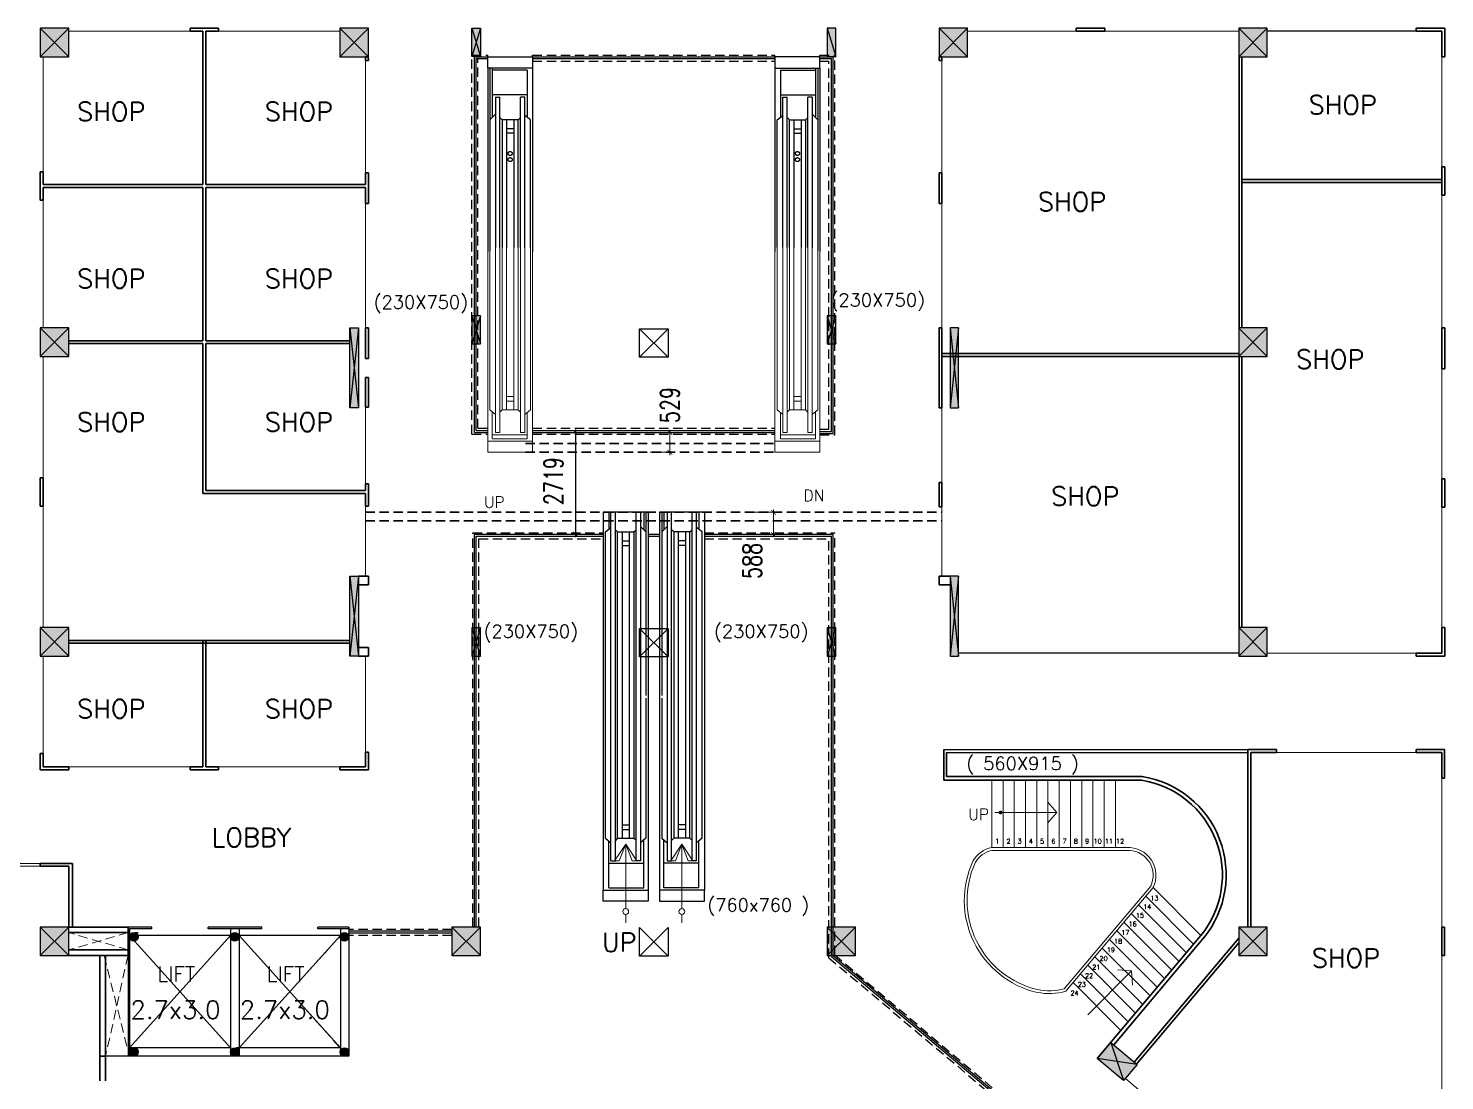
# Model space of a CAD drawing. Extents: x -14054 to 906348, y -36965 to 188562.
# Drawn here: x 192694 to 230513, y 89291 to 117389 of the extents above; entities that cross this region are included whole.
import ezdxf

# ---------------------------------------------------------------- set-up
doc = ezdxf.new("R2010")
doc.units = 0
doc.header["$LTSCALE"] = 1000
doc.header["$MEASUREMENT"] = 0
doc.header["$PDMODE"] = 34
doc.header["$PDSIZE"] = -5
doc.linetypes.add('HIDDEN', pattern=[0.375, 0.25, -0.125])
doc.layers.get('0').update_dxf_attribs({"linetype": 'CONTINUOUS'})
doc.layers.get('DEFPOINTS').update_dxf_attribs({"linetype": 'CONTINUOUS'})
for name, color, linetype in [('BOR', 5, 'CONTINUOUS'), ('COL', 5, 'CONTINUOUS'), ('COL-FIN', 3, 'CONTINUOUS'), ('CROSS', 3, 'CONTINUOUS'), ('DIM', 5, 'CONTINUOUS'), ('DIM1', 4, 'CONTINUOUS'), ('DOOR', 6, 'CONTINUOUS'), ('GLASS', 9, 'CONTINUOUS'), ('railing', 1, 'CONTINUOUS'), ('RETWALL', 7, 'CONTINUOUS'), ('SOLID', 252, 'CONTINUOUS')]:
    doc.layers.add(name, color=color, linetype=linetype)
for name, color, linetype, lineweight in [('HIDDEN', 7, 'HIDDEN', 15), ('STAIR', 4, 'CONTINUOUS', 15), ('TEXT', 3, 'CONTINUOUS', 15), ('WALL', 2, 'CONTINUOUS', 30), ('WIN', 6, 'CONTINUOUS', 9)]:
    doc.layers.add(name, color=color, linetype=linetype, lineweight=lineweight)
doc.styles.add('DIM', font='romans.shx', dxfattribs={"width": 0.75, "height": 500})
doc.styles.add('ROMAN', font='ROMANS')
doc.styles.add('ROMANS', font='ROMANS.shx', dxfattribs={"height": 350})
doc.dimstyles.new('DIM2', dxfattribs={"dimtxt": 300, "dimasz": 300, "dimexe": 75, "dimexo": 0, "dimgap": 100, "dimtad": 1, "dimdec": 0, "dimzin": 1, "dimdsep": 46, "dimtxsty": 'DIM', "dimblk1": 'ARCHTICK', "dimblk2": 'ARCHTICK', "dimsah": 1, "dimcen": 0, "dimdle": 75, "dimclrd": 9, "dimclre": 9, "dimclrt": 3, "dimadec": 0, "dimazin": 0, "dimtfac": 1, "dimtdec": 0, "dimtmove": 2, "dimatfit": 3, "dimldrblk": 'ARCHTICK', "dimfxl": 1, "dimtolj": 1, "dimtzin": 12, "dimarcsym": 0})

# ---------------------------------------------------------------- blocks, each defined once
blk = doc.blocks.new('_ARCHTICK')
at = {"color": 0, "linetype": 'ByBlock', "const_width": 0.15}
blk.add_lwpolyline([(-0.5, -0.5), (0.5, 0.5)], dxfattribs=at)
blk = doc.blocks.new('*D48')
at = {"layer": 'DEFPOINTS', "color": 0, "transparency": 16777216}
for p in [(209298, 106598), (209823, 106598), (209298, 106069)]:
    blk.add_point(p, dxfattribs=at)
at = {"layer": 'DIM', "color": 9, "lineweight": -2, "transparency": 16777216}
for p, q in [((209823, 105994), (209823, 106673)), ((209298, 106598), (209898, 106598)), ((209298, 106069), (209898, 106069))]:
    blk.add_line(p, q, dxfattribs=at)
at = {"layer": 'DIM', "color": 9, "lineweight": -2, "transparency": 16777216, "xscale": 125, "yscale": 125, "zscale": 125}
for p, rotation in [((209823, 106598), 90), ((209823, 106069), 270)]:
    blk.add_blockref('_ARCHTICK', p, dxfattribs=dict(at, rotation=rotation))
at = {"layer": 'DIM', "color": 3, "transparency": 16777216, "insert": (209823, 107331), "char_height": 500, "attachment_point": 5, "rotation": 90, "style": 'DIM'}
blk.add_mtext('\\A1;529', dxfattribs=at)
blk = doc.blocks.new('*D49')
at = {"layer": 'DEFPOINTS', "color": 0, "transparency": 16777216}
for p in [(212065, 104467), (212589, 104467), (212065, 103879)]:
    blk.add_point(p, dxfattribs=at)
at = {"layer": 'DIM', "color": 9, "lineweight": -2, "transparency": 16777216}
for p, q in [((212065, 104467), (212664, 104467)), ((212589, 103804), (212589, 104542)), ((212065, 103879), (212664, 103879))]:
    blk.add_line(p, q, dxfattribs=at)
at = {"layer": 'DIM', "color": 9, "lineweight": -2, "transparency": 16777216, "xscale": 125, "yscale": 125, "zscale": 125}
for p, rotation in [((212589, 104467), 90), ((212589, 103879), 270)]:
    blk.add_blockref('_ARCHTICK', p, dxfattribs=dict(at, rotation=rotation))
at = {"layer": 'DIM', "color": 3, "transparency": 16777216, "insert": (212022, 103168), "char_height": 500, "attachment_point": 5, "rotation": 90, "style": 'DIM'}
blk.add_mtext('\\A1;588', dxfattribs=at)
blk = doc.blocks.new('P')
at = {"layer": 'STAIR', "color": 3}
for p, q in [((-900, 1500), (-900, 65)), ((-900, -65), (-900, -251))]:
    blk.add_line(p, q, dxfattribs=at)
for points in [[(-900, 1500), (-1147, 1131), (-1043, 1131), (-900, 1500)], [(-900, 1500), (-653, 1131), (-757, 1131), (-900, 1500)]]:
    blk.add_lwpolyline(points, dxfattribs=at)
blk.add_circle((-900, 0), 65.1, dxfattribs=at)
blk = doc.blocks.new('*U46')
at = {"layer": 'SOLID'}
for points in [[(193012.76, 116629.38), (193772.76, 116629.38), (193772.76, 117389.38), (193012.76, 117389.38)], [(201012.76, 116629.38), (201772.76, 116629.38), (201772.76, 117389.38), (201012.76, 117389.38)], [(204765.76, 116639.38), (204535.76, 116639.38), (204535.76, 117389.38), (204765.76, 117389.38)], [(214024.76, 116639.38), (214254.76, 116639.38), (214254.76, 117389.38), (214024.76, 117389.38)], [(217012.76, 116629.38), (217772.76, 116629.38), (217772.76, 117389.38), (217012.76, 117389.38)], [(225012.76, 116629.38), (225772.76, 116629.38), (225772.76, 117389.38), (225012.76, 117389.38)], [(204535.76, 108964.79), (204765.76, 108964.79), (204765.76, 109714.79), (204535.76, 109714.79)], [(214024.76, 108964.79), (214254.76, 108964.79), (214254.76, 109714.79), (214024.76, 109714.79)], [(193012.76, 108629.38), (193772.76, 108629.38), (193772.76, 109389.38), (193012.76, 109389.38)], [(201507.77, 107254.79), (201277.77, 107254.79), (201277.77, 109389.79), (201507.77, 109389.79)], [(217304.76, 107254.88), (217534.76, 107254.88), (217534.76, 109389.88), (217304.76, 109389.88)], [(225012.76, 108629.38), (225772.76, 108629.38), (225772.76, 109389.38), (225012.76, 109389.38)], [(201507.77, 100629.38), (201277.77, 100629.38), (201277.77, 102764.38), (201507.77, 102764.38)], [(217304.76, 100629.38), (217534.76, 100629.38), (217534.76, 102764.38), (217304.76, 102764.38)], [(193012.76, 100629.38), (193772.76, 100629.38), (193772.76, 101389.38), (193012.76, 101389.38)], [(204535.76, 100629.38), (204765.76, 100629.38), (204765.76, 101379.38), (204535.76, 101379.38)], [(204535.76, 100629.38), (204765.76, 100629.38), (204765.76, 101379.38), (204535.76, 101379.38)], [(214024.76, 100629.38), (214254.76, 100629.38), (214254.76, 101379.38), (214024.76, 101379.38)], [(214024.76, 100629.38), (214254.76, 100629.38), (214254.76, 101379.38), (214024.76, 101379.38)], [(225012.76, 100629.38), (225772.76, 100629.38), (225772.76, 101389.38), (225012.76, 101389.38)], [(193012.76, 92633.38), (193772.76, 92633.38), (193772.76, 93393.38), (193012.76, 93393.38)], [(195624.06, 93131.3, 1), (195394.06, 93131.3, 1)], [(198324.04, 93131.31, 1), (198094.04, 93131.31, 1)], [(201254.04, 93131.31, 1), (201024.04, 93131.31, 1)], [(204005.76, 92633.38), (204765.76, 92633.38), (204765.76, 93393.38), (204005.76, 93393.38)], [(214024.76, 92633.38), (214784.76, 92633.38), (214784.76, 93393.38), (214024.76, 93393.38)], [(225012.76, 92633.38), (225772.76, 92633.38), (225772.76, 93393.38), (225012.76, 93393.38)], [(195624.06, 90056.3, 1), (195394.06, 90056.3, 1)], [(198324.04, 90056.31, 1), (198094.04, 90056.31, 1)], [(201254.04, 90056.31, 1), (201024.04, 90056.31, 1)]]:
    blk.add_hatch(color=256, dxfattribs=at).paths.add_polyline_path(points)
at = {"layer": 'BOR', "color": 4, "linetype": 'HIDDEN', "ltscale": 140}
for p, q in [((204959.76, 116329.38), (204959.76, 111536.74)), ((205019.76, 116329.38), (205019.76, 111536.74)), ((205079.76, 116328.54), (205079.76, 116194.29)), ((205079.76, 116269.38), (205079.76, 115009.38)), ((206009.76, 116269.38), (205079.76, 116269.38)), ((206009.76, 116269.38), (206009.76, 115020.94)), ((206159.76, 116329.38), (206159.76, 111536.74)), ((206159.76, 116329.38), (206159.76, 111536.74)), ((212630.76, 116329.38), (212630.76, 111536.74)), ((212630.76, 116329.38), (212630.76, 111536.74)), ((212780.76, 116269.38), (212780.76, 115020.94)), ((212780.76, 116269.38), (213710.76, 116269.38)), ((213710.76, 116328.54), (213710.76, 116194.29)), ((213710.76, 116269.38), (213710.76, 115009.38)), ((213770.76, 116329.38), (213770.76, 111536.74)), ((213830.76, 116329.38), (213830.76, 111536.74)), ((206009.76, 115609.38), (205079.76, 115609.38)), ((205166.16, 115549.38), (205166.16, 111536.74)), ((205166.16, 115549.38), (205283.76, 115549.38)), ((205283.76, 111536.74), (205283.76, 115549.38)), ((205835.76, 111536.74), (205835.76, 115549.38)), ((205953.36, 115549.38), (205835.76, 115549.38)), ((205953.36, 111536.74), (205953.36, 115549.38)), ((212780.76, 115609.38), (213710.76, 115609.38)), ((212837.16, 111536.74), (212837.16, 115549.38)), ((212837.16, 115549.38), (212954.76, 115549.38)), ((212954.76, 111536.74), (212954.76, 115549.38)), ((213506.76, 111536.74), (213506.76, 115549.38)), ((213624.36, 115549.38), (213506.76, 115549.38)), ((213624.36, 115549.38), (213624.36, 111536.74)), ((205019.76, 114949.38), (205166.16, 115095.78)), ((205343.76, 114949.38), (205283.76, 115009.38)), ((205775.76, 114949.38), (205835.76, 115009.38)), ((206099.76, 114949.38), (205953.36, 115065.78)), ((212690.76, 114949.38), (212837.16, 115065.78)), ((213014.76, 114949.38), (212954.76, 115009.38)), ((213446.76, 114949.38), (213506.76, 115009.38)), ((213770.76, 114949.38), (213624.36, 115095.78)), ((205343.76, 114949.38), (205343.76, 111536.74)), ((205775.76, 114949.38), (205343.76, 114949.38)), ((205463.76, 114949.38), (205463.76, 111536.74)), ((205655.76, 114709.38), (205463.76, 114709.38)), ((205655.76, 114949.38), (205655.76, 111536.74)), ((205775.76, 111536.74), (205775.76, 114949.38)), ((206099.76, 111536.74), (206099.76, 114949.38)), ((212690.76, 111536.74), (212690.76, 114949.38)), ((213014.76, 111536.74), (213014.76, 114949.38)), ((213014.76, 114949.38), (213446.76, 114949.38)), ((213134.76, 114949.38), (213134.76, 111536.74)), ((213134.76, 114709.38), (213326.76, 114709.38)), ((213326.76, 114949.38), (213326.76, 111536.74)), ((213446.76, 114949.38), (213446.76, 111536.74)), ((205655.76, 114589.38), (205463.76, 114589.38)), ((213134.76, 114589.38), (213326.76, 114589.38)), ((204959.76, 111536.74), (204959.76, 111430.49)), ((205019.76, 111536.74), (205019.76, 111461.38)), ((206159.76, 111536.74), (206159.76, 111430.49)), ((212630.76, 111536.74), (212630.76, 111430.49)), ((213770.76, 111536.74), (213770.76, 111461.38)), ((213830.76, 111536.74), (213830.76, 111430.49)), ((208045.26, 104467.38), (208045.26, 99575.74)), ((209245.26, 104467.38), (208045.26, 104467.38)), ((208195.26, 104467.38), (208195.26, 104013.94)), ((208251.66, 99575.74), (208251.66, 104467.38)), ((208369.26, 99575.74), (208369.26, 104467.38)), ((208921.26, 99575.74), (208921.26, 104467.38)), ((209038.86, 104467.38), (209038.86, 99575.74)), ((209125.26, 104467.38), (209125.26, 104002.38)), ((209185.26, 104467.38), (209185.26, 99575.74)), ((209245.26, 104467.38), (209245.26, 99575.74)), ((209245.26, 104467.38), (209245.26, 99575.74)), ((209545.26, 104467.38), (209545.26, 99575.74)), ((209545.26, 104467.38), (209545.26, 99575.74)), ((210745.26, 104467.38), (209545.26, 104467.38)), ((209605.26, 104467.38), (209605.26, 99575.74)), ((209665.26, 104467.38), (209665.26, 104002.38)), ((209751.66, 104467.38), (209751.66, 99575.74)), ((209869.26, 99575.74), (209869.26, 104467.38)), ((210421.26, 99575.74), (210421.26, 104467.38)), ((210538.86, 99575.74), (210538.86, 104467.38)), ((210595.26, 104467.38), (210595.26, 104013.94)), ((210745.26, 104467.38), (210745.26, 99575.74)), ((208105.26, 103942.38), (208251.66, 104058.78)), ((209185.26, 103942.38), (209038.86, 104088.78)), ((209605.26, 103942.38), (209751.66, 104088.78)), ((210685.26, 103942.38), (210538.86, 104058.78)), ((208105.26, 99575.74), (208105.26, 103942.38)), ((208429.26, 103942.38), (208369.26, 104002.38)), ((208429.26, 99575.74), (208429.26, 103942.38)), ((208429.26, 103942.38), (208861.26, 103942.38)), ((208549.26, 103942.38), (208549.26, 99575.74)), ((208549.26, 103702.38), (208741.26, 103702.38)), ((208741.26, 103942.38), (208741.26, 99575.74)), ((208861.26, 103942.38), (208921.26, 104002.38)), ((208861.26, 103942.38), (208861.26, 99575.74)), ((209245.26, 103879.38), (209545.26, 103879.38)), ((209245.26, 103829.38), (209545.26, 103829.38)), ((209929.26, 103942.38), (209869.26, 104002.38)), ((209929.26, 103942.38), (209929.26, 99575.74)), ((210361.26, 103942.38), (209929.26, 103942.38)), ((210049.26, 103942.38), (210049.26, 99575.74)), ((210241.26, 103702.38), (210049.26, 103702.38)), ((210241.26, 103942.38), (210241.26, 99575.74)), ((210361.26, 103942.38), (210421.26, 104002.38)), ((210361.26, 99575.74), (210361.26, 103942.38)), ((210685.26, 99575.74), (210685.26, 103942.38)), ((208549.26, 103582.38), (208741.26, 103582.38)), ((210241.26, 103582.38), (210049.26, 103582.38)), ((208045.26, 99575.74), (208045.26, 94381.38)), ((208105.26, 95761.38), (208105.26, 99575.74)), ((208251.66, 95161.38), (208251.66, 99575.74)), ((208369.26, 95161.38), (208369.26, 99575.74)), ((208429.26, 95761.38), (208429.26, 99575.74)), ((208549.26, 99575.74), (208549.26, 95761.38)), ((208741.26, 99728.95), (208741.26, 95761.38)), ((208861.26, 99667.17), (208861.26, 95761.38)), ((208921.26, 95161.38), (208921.26, 99636.28)), ((209038.86, 99575.74), (209038.86, 95161.38)), ((209185.26, 99500.38), (209185.26, 95761.38)), ((209245.26, 99575.74), (209245.26, 94381.38)), ((209245.26, 99469.49), (209245.26, 94381.38)), ((209545.26, 99575.74), (209545.26, 94381.38)), ((209545.26, 99469.49), (209545.26, 94381.38)), ((209605.26, 99500.38), (209605.26, 95761.38)), ((209751.66, 99575.74), (209751.66, 95161.38)), ((209869.26, 95161.38), (209869.26, 99636.28)), ((209929.26, 99667.17), (209929.26, 95761.38)), ((210049.26, 99728.95), (210049.26, 95761.38)), ((210241.26, 99575.74), (210241.26, 95761.38)), ((210361.26, 95761.38), (210361.26, 99575.74)), ((210421.26, 95161.38), (210421.26, 99575.74)), ((210538.86, 95161.38), (210538.86, 99575.74)), ((210685.26, 95761.38), (210685.26, 99575.74)), ((210745.26, 99575.74), (210745.26, 94381.38)), ((208549.26, 96121.38), (208741.26, 96121.38)), ((210241.26, 96121.38), (210049.26, 96121.38)), ((208105.26, 95761.38), (208251.66, 95644.98)), ((208195.26, 94441.38), (208195.26, 95689.82)), ((208429.26, 95761.38), (208369.26, 95701.38)), ((208429.26, 95761.38), (208861.26, 95761.38)), ((208549.26, 96001.38), (208741.26, 96001.38)), ((208861.26, 95761.38), (208921.26, 95701.38)), ((209185.26, 95761.38), (209038.86, 95644.98)), ((209125.26, 94441.38), (209125.26, 95713.68)), ((209605.26, 95761.38), (209751.66, 95644.98)), ((209665.26, 94441.38), (209665.26, 95713.68)), ((209929.26, 95761.38), (209869.26, 95701.38)), ((210361.26, 95761.38), (209929.26, 95761.38)), ((210241.26, 96001.38), (210049.26, 96001.38)), ((210361.26, 95761.38), (210421.26, 95701.38)), ((210685.26, 95761.38), (210538.86, 95644.98)), ((210595.26, 94441.38), (210595.26, 95689.82)), ((208195.26, 95101.38), (209125.26, 95101.38)), ((208251.66, 95161.38), (208369.26, 95161.38)), ((209038.86, 95161.38), (208921.26, 95161.38)), ((210595.26, 95101.38), (209665.26, 95101.38)), ((209751.66, 95161.38), (209869.26, 95161.38)), ((210538.86, 95161.38), (210421.26, 95161.38)), ((208195.26, 94441.38), (209125.26, 94441.38)), ((210595.26, 94441.38), (209665.26, 94441.38))]:
    blk.add_line(p, q, dxfattribs=at)
for points in [[(206159.76, 116629.38), (206159.76, 116329.38), (204959.76, 116329.38), (204959.76, 116629.38)], [(212630.76, 116629.38), (212630.76, 116329.38), (213830.76, 116329.38), (213830.76, 116629.38)], [(208045.26, 94081.38), (208045.26, 94381.38), (209245.26, 94381.38), (209245.26, 94081.38)], [(210745.26, 94081.38), (210745.26, 94381.38), (209545.26, 94381.38), (209545.26, 94081.38)]]:
    blk.add_lwpolyline(points, close=True, dxfattribs=at)
for centre in [(205559.76, 114047.37), (205559.76, 113883.05), (213230.76, 114047.37), (213230.76, 113883.05)]:
    blk.add_circle(centre, 54, dxfattribs=at)
at = {"layer": 'COL', "color": 7}
for p, q in [((193772.76, 117389.38), (193012.76, 116629.38)), ((193012.76, 117389.38), (193772.76, 116629.38)), ((201772.76, 117389.38), (201012.76, 116629.38)), ((201012.76, 117389.38), (201772.76, 116629.38)), ((204535.76, 117389.38), (204765.76, 116639.38)), ((204765.76, 117389.38), (204535.76, 116639.38)), ((214024.76, 117389.38), (214254.76, 116639.38)), ((217772.76, 117389.38), (217012.76, 116629.38)), ((217012.76, 117389.38), (217772.76, 116629.38)), ((225772.76, 117389.38), (225012.76, 116629.38)), ((225012.76, 117389.38), (225772.76, 116629.38)), ((204765.76, 109714.79), (204535.76, 108964.79)), ((204535.76, 109714.79), (204765.76, 108964.79)), ((214254.76, 109714.79), (214024.76, 108964.79)), ((214024.76, 109714.79), (214254.76, 108964.79)), ((193772.76, 109389.38), (193012.76, 108629.38)), ((193012.76, 109389.38), (193772.76, 108629.38)), ((201507.77, 109389.79), (201277.77, 107254.79)), ((201277.77, 109389.79), (201507.77, 107254.79)), ((217304.76, 109389.88), (217534.76, 107254.88)), ((217534.76, 109389.88), (217304.76, 107254.88)), ((225772.76, 109389.38), (225012.76, 108629.38)), ((225025.26, 109376.88), (225772.76, 108629.38)), ((201507.77, 102764.38), (201277.77, 100629.38)), ((201277.77, 102764.38), (201507.77, 100629.38)), ((217304.76, 102764.38), (217534.76, 100629.38)), ((217534.76, 102764.38), (217304.76, 100629.38)), ((193772.76, 101389.38), (193012.76, 100629.38)), ((193012.76, 101389.38), (193772.76, 100629.38)), ((204765.76, 101379.38), (204535.76, 100629.38)), ((204535.76, 101379.38), (204765.76, 100629.38)), ((204765.76, 101379.38), (204535.76, 100629.38)), ((204535.76, 101379.38), (204765.76, 100629.38)), ((214254.76, 101379.38), (214024.76, 100629.38)), ((214024.76, 101379.38), (214254.76, 100629.38)), ((214254.76, 101379.38), (214024.76, 100629.38)), ((214024.76, 101379.38), (214254.76, 100629.38)), ((225772.76, 101389.38), (225012.76, 100629.38)), ((225012.76, 101389.38), (225772.76, 100629.38)), ((193772.76, 93393.38), (193012.76, 92633.38)), ((193012.76, 93393.38), (193772.76, 92633.38)), ((204765.76, 93393.38), (204005.76, 92633.38)), ((204005.76, 93393.38), (204765.76, 92633.38)), ((214784.76, 93393.38), (214024.76, 92633.38)), ((214024.76, 93393.38), (214784.76, 92633.38)), ((225772.76, 93393.38), (225012.76, 92633.38)), ((225012.76, 93393.38), (225772.76, 92633.38)), ((221599.16, 90311.15), (221937.89, 89293.27)), ((222298.79, 89721.46), (221238.26, 89882.96))]:
    blk.add_line(p, q, dxfattribs=at)
at = {"layer": 'COL'}
for points in [[(193012.76, 116629.38), (193772.76, 116629.38), (193772.76, 117389.38), (193012.76, 117389.38)], [(201012.76, 116629.38), (201772.76, 116629.38), (201772.76, 117389.38), (201012.76, 117389.38)], [(204765.76, 116639.38), (204535.76, 116639.38), (204535.76, 117389.38), (204765.76, 117389.38)], [(214024.76, 116639.38), (214254.76, 116639.38), (214254.76, 117389.38), (214024.76, 117389.38)], [(217012.76, 116629.38), (217772.76, 116629.38), (217772.76, 117389.38), (217012.76, 117389.38)], [(225012.76, 116629.38), (225772.76, 116629.38), (225772.76, 117389.38), (225012.76, 117389.38)], [(204535.76, 108964.79), (204765.76, 108964.79), (204765.76, 109714.79), (204535.76, 109714.79)], [(214024.76, 108964.79), (214254.76, 108964.79), (214254.76, 109714.79), (214024.76, 109714.79)], [(193012.76, 108629.38), (193772.76, 108629.38), (193772.76, 109389.38), (193012.76, 109389.38)], [(201507.77, 107254.79), (201277.77, 107254.79), (201277.77, 109389.79), (201507.77, 109389.79)], [(217304.76, 107254.88), (217534.76, 107254.88), (217534.76, 109389.88), (217304.76, 109389.88)], [(225012.76, 108629.38), (225772.76, 108629.38), (225772.76, 109389.38), (225012.76, 109389.38)], [(201507.77, 100629.38), (201277.77, 100629.38), (201277.77, 102764.38), (201507.77, 102764.38)], [(217304.76, 100629.38), (217534.76, 100629.38), (217534.76, 102764.38), (217304.76, 102764.38)], [(193012.76, 100629.38), (193772.76, 100629.38), (193772.76, 101389.38), (193012.76, 101389.38)], [(204535.76, 100629.38), (204765.76, 100629.38), (204765.76, 101379.38), (204535.76, 101379.38)], [(204535.76, 100629.38), (204765.76, 100629.38), (204765.76, 101379.38), (204535.76, 101379.38)], [(214024.76, 100629.38), (214254.76, 100629.38), (214254.76, 101379.38), (214024.76, 101379.38)], [(214024.76, 100629.38), (214254.76, 100629.38), (214254.76, 101379.38), (214024.76, 101379.38)], [(225012.76, 100629.38), (225772.76, 100629.38), (225772.76, 101389.38), (225012.76, 101389.38)], [(193012.76, 92633.38), (193772.76, 92633.38), (193772.76, 93393.38), (193012.76, 93393.38)], [(204005.76, 92633.38), (204765.76, 92633.38), (204765.76, 93393.38), (204005.76, 93393.38)], [(214024.76, 92633.38), (214784.76, 92633.38), (214784.76, 93393.38), (214024.76, 93393.38)], [(225012.76, 92633.38), (225772.76, 92633.38), (225772.76, 93393.38), (225012.76, 93393.38)], [(221238.26, 89882.96), (221599.16, 90311.15), (222298.79, 89721.46), (221937.89, 89293.27)]]:
    blk.add_lwpolyline(points, close=True, dxfattribs=at)
at = {"layer": 'COL-FIN', "linetype": 'Continuous'}
for p, q in [((209016.72, 92616.95), (209016.72, 93376.95)), ((209776.72, 93376.95), (209776.72, 92616.95)), ((209776.72, 92616.95), (209016.72, 92616.95))]:
    blk.add_line(p, q, dxfattribs=at)
at = {"layer": 'COL-FIN', "color": 5, "linetype": 'Continuous'}
for points in [[(209776.72, 108607.1), (209016.72, 108607.1), (209016.72, 109367.1), (209776.72, 109367.1)], [(209776.72, 100607.1), (209016.72, 100607.1), (209016.72, 101367.1), (209776.72, 101367.1)]]:
    blk.add_lwpolyline(points, close=True, dxfattribs=at)
at = {"layer": 'COL-FIN', "linetype": 'Continuous'}
for points in [[(209776.72, 108607.1), (209016.72, 108607.1), (209016.72, 109367.1), (209776.72, 109367.1)], [(209776.72, 100607.1), (209016.72, 100607.1), (209016.72, 101367.1), (209776.72, 101367.1)]]:
    blk.add_lwpolyline(points, close=True, dxfattribs=at)
at = {"layer": 'CROSS', "color": 3, "linetype": 'Continuous'}
for p, q in [((209016.72, 109367.1), (209776.72, 108607.1)), ((209776.72, 109367.1), (209016.72, 108607.1)), ((209776.72, 101367.1), (209016.72, 100607.1)), ((209016.72, 101367.1), (209776.72, 100607.1)), ((209016.72, 93376.95), (209776.72, 92616.95)), ((209776.72, 93376.95), (209016.72, 92616.95))]:
    blk.add_line(p, q, dxfattribs=at)
at = {"layer": 'DIM', "color": 9}
for p, q in [((207304.51, 106673.38), (207304.51, 103804.38)), ((206787.9, 106598.38), (207379.51, 106598.38)), ((206787.9, 103879.38), (207379.51, 103879.38))]:
    blk.add_line(p, q, dxfattribs=at)
at = {"layer": 'DIM1', "linetype": 'HIDDEN'}
for p, q in [((204537.76, 106556.38), (204537.76, 116671.38)), ((204537.76, 116671.38), (204959.76, 116671.38)), ((204696.76, 106715.38), (204696.76, 116579.38)), ((204959.76, 116629.38), (204959.76, 116671.38)), ((206159.76, 116629.38), (206159.76, 116671.38)), ((206159.76, 116671.38), (212630.76, 116671.38)), ((206159.76, 116512.38), (212630.76, 116512.38)), ((212630.76, 116629.38), (212630.76, 116671.38)), ((213830.76, 116629.38), (213830.76, 116671.38)), ((213830.76, 116671.38), (214227.76, 116671.38)), ((213830.76, 116512.38), (214068.76, 116512.38)), ((214068.76, 106690.38), (214068.76, 116512.38)), ((214227.76, 106531.38), (214227.76, 116671.38)), ((204696.76, 106715.38), (204959.76, 106715.38)), ((206159.76, 106715.38), (212630.76, 106715.38)), ((213830.76, 106690.38), (214068.76, 106690.38)), ((204537.76, 106556.38), (204959.76, 106556.38)), ((206159.76, 106556.38), (212630.76, 106556.38)), ((213830.76, 106531.38), (214227.76, 106531.38)), ((204562.76, 103921.38), (208045.26, 103921.38)), ((204562.76, 93393.38), (204562.76, 103921.38)), ((204721.76, 103762.38), (208045.26, 103762.38)), ((204721.76, 93393.38), (204721.76, 103762.38)), ((210745.26, 103921.38), (214227.76, 103921.38)), ((210745.26, 103762.38), (214068.76, 103762.38)), ((214068.76, 92574.06), (214068.76, 103762.38)), ((214227.76, 92647.99), (214227.76, 103921.38)), ((204005.76, 93324.38), (201255.76, 93324.38)), ((204005.76, 93165.38), (201255.76, 93165.38)), ((214068.76, 92574.06), (221647.09, 86186.68)), ((214227.76, 92647.99), (221871.08, 86205.83))]:
    blk.add_line(p, q, dxfattribs=at)
at = {"layer": 'DOOR'}
for p, q in [((229752.95, 117314.38), (225772.76, 117314.38)), ((225012.76, 100704.38), (217534.76, 100704.38)), ((217139.76, 98129.38), (225260.15, 98129.38)), ((217214.76, 98054.38), (225260.15, 98054.38))]:
    blk.add_line(p, q, dxfattribs=at)
at = {"layer": 'GLASS', "color": 9, "linetype": 'Continuous'}
for p, q in [((195995.76, 93393.38), (195355.76, 93393.38)), ((195395.76, 93343.38), (195395.78, 89943.36)), ((195995.76, 93343.38), (195395.76, 93343.38)), ((195395.76, 93163.38), (198095.76, 90163.38)), ((198095.76, 93163.38), (195395.76, 93163.38)), ((198095.76, 93163.38), (195395.78, 90163.38)), ((195624.06, 93241.32), (195542.51, 93241.32)), ((195995.76, 93343.38), (195995.76, 93393.38)), ((198925.76, 93393.38), (197495.76, 93393.38)), ((197495.76, 93343.38), (197495.76, 93393.38)), ((198925.76, 93343.38), (197495.76, 93343.38)), ((198095.76, 93343.38), (198095.76, 89943.36)), ((198325.76, 93343.38), (198325.76, 89943.36)), ((201025.76, 93163.38), (198325.76, 90163.38)), ((201025.76, 93163.38), (198325.76, 93163.38)), ((198325.76, 93163.38), (201025.76, 90163.38)), ((198925.76, 93343.38), (198925.76, 93393.38)), ((201025.76, 93163.38), (200075.68, 93163.38)), ((201255.76, 93393.38), (200425.76, 93393.38)), ((200425.76, 93343.38), (200425.76, 93393.38)), ((201255.76, 93393.38), (200425.76, 93393.38)), ((200425.76, 93343.38), (200425.76, 93393.38)), ((201255.76, 93343.38), (200425.76, 93343.38)), ((201255.76, 93343.38), (200425.76, 93343.38)), ((201025.76, 93343.38), (201025.76, 89943.36)), ((201025.76, 93343.38), (201025.76, 89943.36)), ((201255.76, 93393.38), (201255.76, 89943.36)), ((201255.76, 93393.38), (201255.76, 89943.36)), ((195355.76, 92633.38), (195355.78, 89943.36)), ((198095.76, 90168.38), (195395.78, 90168.38)), ((195624.06, 90166.32), (195542.51, 90166.32)), ((198324.04, 90166.34), (198242.5, 90166.34)), ((201025.76, 90168.38), (198325.76, 90168.38)), ((201025.76, 90168.38), (200075.68, 90168.38)), ((201255.76, 89943.36), (194755.76, 89943.36)), ((201255.76, 89943.36), (200075.68, 89943.36))]:
    blk.add_line(p, q, dxfattribs=at)
for centre in [(195509.06, 93131.3), (198209.04, 93131.31), (201139.04, 93131.31), (195509.06, 90056.3), (198209.04, 90056.31), (201139.04, 90056.31)]:
    blk.add_circle(centre, 115, dxfattribs=at)
at = {"layer": 'HIDDEN'}
for p, q in [((195355.76, 92783.38), (193772.76, 93243.38)), ((195355.76, 93243.38), (193772.76, 92783.38)), ((201025.76, 93163.38), (200075.68, 92107.74)), ((194715.87, 92633.38), (195393.88, 89943.36)), ((195355.76, 92633.38), (194755.76, 89943.36)), ((200075.68, 91219.03), (201025.76, 90163.38)), ((200075.68, 91219.03), (201025.76, 90163.38))]:
    blk.add_line(p, q, dxfattribs=at)
at = {"layer": 'railing', "color": 1, "linetype": 'Continuous'}
for p, q in [((214135.76, 92605.22), (214135.76, 103829.38)), ((214185.76, 92628.46), (214185.76, 103879.38))]:
    blk.add_line(p, q, dxfattribs=at)
at = {"layer": 'RETWALL', "color": 1, "linetype": 'Continuous'}
for p, q in [((204604.76, 106598.38), (204604.76, 116629.38)), ((204604.76, 116629.38), (204959.76, 116629.38)), ((204654.76, 106648.38), (204654.76, 116579.38)), ((204654.76, 116579.38), (204959.76, 116579.38)), ((206159.76, 116629.38), (212630.76, 116629.38)), ((206159.76, 116579.38), (212630.76, 116579.38)), ((213830.76, 116629.38), (214185.76, 116629.38)), ((213830.76, 116579.38), (214135.76, 116579.38)), ((214135.76, 106623.38), (214135.76, 116579.38)), ((214185.76, 106573.38), (214185.76, 116629.38)), ((204604.76, 106598.38), (204959.76, 106598.38)), ((204654.76, 106648.38), (204959.76, 106648.38)), ((206159.76, 106648.38), (212630.76, 106648.38)), ((206159.76, 106598.38), (212630.76, 106598.38)), ((213830.76, 106623.38), (214135.76, 106623.38)), ((213830.76, 106573.38), (214185.76, 106573.38)), ((204604.76, 93393.38), (204604.76, 103879.38)), ((204604.76, 103879.38), (208045.26, 103879.38)), ((204654.76, 103829.38), (208045.26, 103829.38)), ((204654.76, 93393.38), (204654.76, 103829.38)), ((210745.26, 103879.38), (214185.76, 103879.38)), ((210745.26, 103829.38), (214135.76, 103829.38)), ((204005.76, 93282.38), (201255.76, 93282.38)), ((204005.76, 93232.38), (201255.76, 93232.38)), ((214135.76, 92605.22), (221741.48, 86194.75)), ((214185.76, 92628.46), (221811.91, 86200.77))]:
    blk.add_line(p, q, dxfattribs=at)
at = {"layer": 'SOLID'}
blk.add_solid([(222298.79, 89721.46), (221937.89, 89293.27), (221599.16, 90311.15), (221238.26, 89882.96)], dxfattribs=at)
at = {"layer": 'STAIR'}
for p, q in [((205283.76, 106598.38), (205283.76, 111597.28)), ((205343.76, 111628.17), (205343.76, 107198.38)), ((205463.76, 111689.95), (205463.76, 107198.38)), ((213326.76, 111689.95), (213326.76, 107198.38)), ((213446.76, 111628.17), (213446.76, 107198.38)), ((213506.76, 106598.38), (213506.76, 111597.28)), ((204959.76, 111430.49), (204959.76, 106369.38)), ((205019.76, 111461.38), (205019.76, 107198.38)), ((205166.16, 111536.74), (205166.16, 106598.38)), ((205655.76, 111536.74), (205655.76, 107198.38)), ((205775.76, 107198.38), (205775.76, 111536.74)), ((205835.76, 106598.38), (205835.76, 111536.74)), ((205953.36, 106598.38), (205953.36, 111536.74)), ((206099.76, 107198.38), (206099.76, 111536.74)), ((206159.76, 111430.49), (206159.76, 106369.38)), ((212630.76, 111430.49), (212630.76, 106369.38)), ((212690.76, 107198.38), (212690.76, 111536.74)), ((212837.16, 106598.38), (212837.16, 111536.74)), ((212954.76, 106598.38), (212954.76, 111536.74)), ((213014.76, 107198.38), (213014.76, 111536.74)), ((213134.76, 111536.74), (213134.76, 107198.38)), ((213624.36, 111536.74), (213624.36, 106598.38)), ((213770.76, 111461.38), (213770.76, 107198.38)), ((213830.76, 111430.49), (213830.76, 106369.38)), ((205655.76, 107558.38), (205463.76, 107558.38)), ((205655.76, 107438.38), (205463.76, 107438.38)), ((213134.76, 107558.38), (213326.76, 107558.38)), ((213134.76, 107438.38), (213326.76, 107438.38)), ((205019.76, 107198.38), (205166.16, 107081.98)), ((205079.76, 106429.38), (205079.76, 107150.68)), ((205343.76, 107198.38), (205283.76, 107138.38)), ((205775.76, 107198.38), (205343.76, 107198.38)), ((205775.76, 107198.38), (205835.76, 107138.38)), ((206099.76, 107198.38), (205953.36, 107081.98)), ((206009.76, 106429.38), (206009.76, 107126.82)), ((212690.76, 107198.38), (212837.16, 107081.98)), ((212780.76, 106429.38), (212780.76, 107126.82)), ((213014.76, 107198.38), (212954.76, 107138.38)), ((213014.76, 107198.38), (213446.76, 107198.38)), ((213446.76, 107198.38), (213506.76, 107138.38)), ((213770.76, 107198.38), (213624.36, 107081.98)), ((213710.76, 106429.38), (213710.76, 107150.68)), ((206009.76, 106538.38), (205079.76, 106538.38)), ((206009.76, 106429.38), (205079.76, 106429.38)), ((205166.16, 106598.38), (205283.76, 106598.38)), ((205953.36, 106598.38), (205835.76, 106598.38)), ((212780.76, 106538.38), (213710.76, 106538.38)), ((212780.76, 106429.38), (213710.76, 106429.38)), ((212837.16, 106598.38), (212954.76, 106598.38)), ((213624.36, 106598.38), (213506.76, 106598.38)), ((218420.51, 95514.83), (218420.51, 97314.38)), ((218720.51, 95514.83), (218720.51, 97314.38)), ((219020.51, 95514.83), (219020.51, 97314.38)), ((219320.51, 95514.83), (219320.51, 97314.38)), ((219620.51, 95514.83), (219620.51, 97314.38)), ((219920.51, 95514.83), (219920.51, 97314.38)), ((220220.51, 95514.83), (220220.51, 97314.38)), ((220520.51, 95514.83), (220520.51, 97314.38)), ((220820.51, 95514.83), (220820.51, 97314.38)), ((221120.51, 95514.83), (221120.51, 97314.38)), ((221420.51, 95514.83), (221420.51, 97314.38)), ((221720.51, 95514.83), (221720.51, 97314.38)), ((222532, 94213.77), (223809.46, 92936.31)), ((222725.9, 94444.13), (224003.4, 93166.63)), ((222338.05, 93983.46), (223615.51, 92706)), ((221950.15, 93522.82), (223227.61, 92245.36)), ((222144.1, 93753.14), (223421.56, 92475.68)), ((221562.26, 93062.19), (222839.72, 91784.73)), ((221756.21, 93292.51), (223033.67, 92015.05)), ((221368.31, 92831.87), (222645.77, 91554.41)), ((220980.42, 92371.24), (222257.88, 91093.78)), ((221174.36, 92601.56), (222451.82, 91324.1)), ((220592.52, 91910.61), (221869.98, 90633.15)), ((220786.47, 92140.92), (222063.93, 90863.46))]:
    blk.add_line(p, q, dxfattribs=at)
at = {"layer": 'STAIR', "linetype": 'Continuous'}
for p, q in [((220153.92, 96451.23), (218503.92, 96451.23)), ((222154.06, 92219.53), (220987.33, 91052.81))]:
    blk.add_line(p, q, dxfattribs=at)
at = {"layer": 'STAIR'}
for points in [[(206159.76, 106069.38), (206159.76, 106369.38), (204959.76, 106369.38), (204959.76, 106069.38)], [(212630.76, 106069.38), (212630.76, 106369.38), (213830.76, 106369.38), (213830.76, 106069.38)]]:
    blk.add_lwpolyline(points, close=True, dxfattribs=at)
at = {"layer": 'STAIR', "linetype": 'Continuous', "const_width": 50}
blk.add_lwpolyline([(218628.92, 96451.23, 1), (218678.92, 96451.23, 1)], format="xyb", close=True, dxfattribs=at)
at = {"layer": 'STAIR', "linetype": 'Continuous'}
for points in [[(219903.92, 96163.54), (220153.92, 96451.23), (219903.92, 96738.91)], [(222180.7, 91839.33), (222154.06, 92219.53), (221773.86, 92246.18)]]:
    blk.add_lwpolyline(points, dxfattribs=at)
at = {"layer": 'WALL'}
for p, q in [((197012.76, 117389.38), (197012.76, 117314.38)), ((197772.76, 117389.38), (197012.76, 117389.38)), ((197355.26, 117314.38), (197012.76, 117314.38)), ((197355.26, 113217.88), (197355.26, 117314.38)), ((197430.26, 117314.38), (197430.26, 113217.88)), ((197772.76, 117314.38), (197430.26, 117314.38)), ((197772.76, 117389.38), (197772.76, 117314.38)), ((221436.51, 117389.38), (220676.51, 117389.38)), ((220676.51, 117389.38), (220676.51, 117314.38)), ((221436.51, 117314.38), (220676.51, 117314.38)), ((221436.51, 117389.38), (221436.51, 117314.38)), ((230512.95, 117389.38), (229752.95, 117389.38)), ((229752.95, 117314.38), (229752.95, 117389.38)), ((230437.95, 117314.38), (229752.95, 117314.38)), ((230437.95, 116629.38), (230437.95, 117314.38)), ((230512.95, 116629.38), (230512.95, 117389.38)), ((201772.76, 116629.77), (201697.76, 116629.77)), ((201697.76, 116529.77), (201697.76, 116629.38)), ((201772.76, 116529.77), (201697.76, 116529.77)), ((201772.76, 116529.77), (201772.37, 116629.77)), ((217012.76, 116629.38), (217087.76, 116629.38)), ((217012.76, 116529.38), (217012.76, 116629.38)), ((217012.76, 116529.38), (217087.76, 116529.38)), ((217087.76, 116529.38), (217087.76, 116629.38)), ((225025.26, 116629.38), (225025.26, 109389.38)), ((225100.26, 116629.38), (225100.26, 109389.38)), ((230512.95, 116629.38), (230437.95, 116629.38)), ((193012.76, 113560.38), (193087.76, 113560.38)), ((193012.76, 112800.38), (193012.76, 113560.38)), ((193087.76, 113217.88), (193087.76, 113560.38)), ((201772.76, 113529.77), (201697.76, 113529.77)), ((201697.76, 113217.88), (201697.76, 113529.77)), ((201772.76, 112715.18), (201772.76, 113529.77)), ((217012.76, 113529.38), (217087.76, 113529.38)), ((217012.76, 113529.38), (217012.76, 112714.79)), ((217087.76, 113529.38), (217087.76, 112714.79)), ((230512.95, 113694.88), (230437.95, 113694.88)), ((230437.95, 112933.88), (230437.95, 113694.88)), ((230512.95, 112933.88), (230512.95, 113694.88)), ((197355.26, 113217.88), (193087.76, 113217.88)), ((193087.76, 112800.38), (193087.76, 113142.88)), ((197355.26, 113142.88), (193087.76, 113142.88)), ((197355.26, 109046.88), (197355.26, 113142.88)), ((201697.76, 113217.88), (197430.26, 113217.88)), ((201697.76, 113142.88), (197430.26, 113142.88)), ((197430.26, 113142.88), (197430.26, 109046.88)), ((201697.76, 112715.18), (201697.76, 113142.88)), ((230437.95, 113351.88), (225100.26, 113351.88)), ((230437.95, 113276.88), (225100.26, 113276.88)), ((193012.76, 112800.38), (193087.76, 112800.38)), ((201772.76, 112715.18), (201697.76, 112715.18)), ((217012.76, 112714.79), (217087.76, 112714.79)), ((230512.95, 112933.88), (230437.95, 112933.88)), ((201772.76, 109389.79), (201697.76, 109389.79)), ((201697.76, 108575.29), (201697.76, 109389.79)), ((201772.76, 108575.29), (201772.76, 109389.79)), ((217012.76, 109389.88), (217087.76, 109389.88)), ((217012.76, 109389.88), (217012.76, 107254.88)), ((217012.76, 109389.88), (217012.76, 107254.88)), ((217087.76, 109389.88), (217087.76, 107254.88)), ((217087.76, 109389.88), (217087.76, 107254.88)), ((230512.95, 109389.38), (230437.95, 109389.38)), ((230437.95, 108298.88), (230437.95, 109389.38)), ((230512.95, 108298.88), (230512.95, 109389.38)), ((197355.26, 109046.88), (193772.76, 109046.88)), ((197355.26, 108971.88), (193772.76, 108971.88)), ((197355.26, 104971.88), (197355.26, 108971.88)), ((201277.77, 109046.88), (197430.26, 109046.88)), ((201277.77, 108971.88), (197430.26, 108971.88)), ((197430.26, 108971.88), (197430.26, 105046.88)), ((201772.76, 108575.29), (201697.76, 108575.29)), ((225012.76, 108704.38), (217087.76, 108704.38)), ((225012.76, 108629.38), (217087.76, 108629.38)), ((225025.26, 108629.38), (225025.26, 101389.38)), ((225100.26, 108629.38), (225100.26, 101389.38)), ((230512.95, 108298.88), (230437.95, 108298.88)), ((201697.76, 107275.26), (201697.76, 108069.47)), ((201772.76, 108069.47), (201697.76, 108069.47)), ((201772.76, 107275.26), (201772.76, 108069.47)), ((201772.76, 107275.26), (201697.76, 107275.26)), ((217012.76, 107254.88), (217087.76, 107254.88)), ((193012.76, 105389.38), (193087.76, 105389.38)), ((193012.76, 104629.38), (193012.76, 105389.38)), ((193012.76, 105389.38), (193087.76, 105389.38)), ((193087.76, 104629.38), (193087.76, 105389.38)), ((201772.76, 105226.77), (201697.76, 105226.77)), ((201697.76, 105046.88), (201697.76, 105226.77)), ((201772.76, 104629.27), (201772.76, 105226.77)), ((217012.76, 105264.88), (217087.76, 105264.88)), ((217012.76, 104614.88), (217012.76, 105264.88)), ((217087.76, 105264.88), (217087.76, 104614.88)), ((230512.95, 105364.38), (230437.95, 105364.38)), ((230437.95, 104603.38), (230437.95, 105364.38)), ((230512.95, 104603.38), (230512.95, 105364.38)), ((201697.76, 104971.88), (197355.26, 104971.88)), ((201697.76, 105046.88), (197430.26, 105046.88)), ((201697.76, 104629.27), (201697.76, 104971.88)), ((193012.76, 104629.38), (193087.76, 104629.38)), ((201772.76, 104629.27), (201697.76, 104629.27)), ((204765.76, 104467.38), (204690.76, 104467.38)), ((217012.76, 104614.88), (217087.76, 104614.88)), ((230512.95, 104603.38), (230437.95, 104603.38)), ((201772.76, 102764.38), (201507.77, 102764.38)), ((201772.76, 102534.38), (201507.77, 102534.38)), ((201772.76, 102534.38), (201772.76, 102764.38)), ((217012.76, 102764.38), (217304.76, 102764.38)), ((217012.76, 102764.38), (217012.76, 102534.38)), ((217012.76, 102534.38), (217304.76, 102534.38)), ((230437.95, 100704.38), (230437.95, 101389.38)), ((230512.95, 101389.38), (230437.95, 101389.38)), ((230512.95, 100629.38), (230512.95, 101389.38)), ((201277.77, 101046.88), (193772.76, 101046.88)), ((197355.26, 97668.38), (197355.26, 101046.88)), ((197430.26, 101046.88), (197430.26, 97668.38)), ((201277.77, 100971.88), (193772.76, 100971.88)), ((201772.76, 100859.38), (201507.77, 100859.38)), ((201772.76, 100629.38), (201507.77, 100629.38)), ((201772.76, 100629.38), (201772.76, 100859.38)), ((230437.95, 100704.38), (229752.76, 100704.38)), ((229752.76, 100704.38), (229752.76, 100629.38)), ((230512.95, 100629.38), (229752.76, 100629.38)), ((193012.76, 97593.38), (193012.76, 98023.38)), ((193012.76, 98023.38), (193087.76, 98023.38)), ((193087.76, 97668.38), (193087.76, 98023.38)), ((201697.76, 97668.77), (201697.76, 98064.68)), ((201772.76, 98064.68), (201697.76, 98064.68)), ((201772.76, 97593.77), (201772.76, 98064.68)), ((217139.76, 97314.38), (217139.76, 98129.38)), ((217214.76, 97414.38), (217214.76, 98054.38)), ((225260.15, 98129.38), (225260.15, 93393.38)), ((226020.15, 98129.38), (225260.15, 98129.38)), ((225335.15, 98054.38), (225335.15, 93393.38)), ((226020.15, 98054.38), (225335.15, 98054.38)), ((226020.15, 98129.38), (226020.15, 98054.38)), ((230512.76, 98129.38), (229752.76, 98129.38)), ((229752.76, 98129.38), (229752.76, 98054.38)), ((229752.76, 98054.38), (230437.76, 98054.38)), ((230437.76, 98054.38), (230437.76, 97369.38)), ((230512.76, 98129.38), (230512.76, 97369.38)), ((193772.76, 97593.38), (193012.76, 97593.38)), ((193772.76, 97668.38), (193087.76, 97668.38)), ((193772.76, 97593.38), (193772.76, 97668.38)), ((197012.76, 97668.38), (197012.76, 97593.38)), ((197355.26, 97668.38), (197012.76, 97668.38)), ((197772.76, 97593.38), (197012.76, 97593.38)), ((197772.76, 97668.38), (197430.26, 97668.38)), ((197772.76, 97668.38), (197772.76, 97593.38)), ((201697.76, 97668.38), (201012.76, 97668.38)), ((201012.76, 97593.38), (201012.76, 97668.38)), ((201772.76, 97593.38), (201012.76, 97593.38)), ((222420.51, 97314.38), (217139.76, 97314.38)), ((222433.6, 97414.38), (217214.76, 97414.38)), ((230512.76, 97369.38), (230437.76, 97369.38)), ((193012.76, 95093.38), (193012.76, 95018.38)), ((193012.76, 95093.38), (193872.76, 95093.38)), ((193012.76, 95018.38), (193772.76, 95018.38)), ((193772.76, 93393.38), (193772.76, 95018.38)), ((193872.76, 93393.38), (193872.76, 95093.38)), ((193765.76, 93393.38), (195355.76, 93393.38)), ((193772.76, 93243.38), (195355.76, 93243.38)), ((195355.76, 93393.38), (195355.76, 92633.38)), ((224003.4, 93166.63), (221238.26, 89882.96)), ((224103.4, 93130.13), (221675.43, 90246.86)), ((225012.76, 93099.6), (222222.33, 89785.91)), ((230512.76, 93393.38), (230437.76, 93393.38)), ((230437.76, 93393.38), (230437.76, 92633.38)), ((230512.76, 93393.38), (230512.76, 92633.38)), ((225012.76, 92974.04), (222276.64, 89724.83)), ((194605.76, 89287.76), (194605.76, 92633.38)), ((194755.76, 89287.76), (194755.76, 92633.38)), ((230512.76, 92633.38), (230437.76, 92633.38)), ((194755.76, 89943.36), (194605.76, 89943.36)), ((194755.76, 89942.76), (194605.76, 89942.76))]:
    blk.add_line(p, q, dxfattribs=at)
at = {"layer": 'WALL', "color": 3, "linetype": 'HIDDEN'}
for p, q in [((205965.76, 106299.38), (212630.76, 106299.38)), ((205965.76, 106069.38), (212630.76, 106069.38)), ((201697.76, 104467.38), (217087.76, 104467.38)), ((201697.76, 104237.38), (217087.76, 104237.38))]:
    blk.add_line(p, q, dxfattribs=at)
at = {"layer": 'WALL', "linetype": 'Continuous'}
for p, q in [((193772.76, 92783.38), (195355.76, 92783.38)), ((193772.76, 92633.38), (195355.76, 92633.38))]:
    blk.add_line(p, q, dxfattribs=at)
at = {"layer": 'WALL'}
for centre, radius, start, end in [((222015.22, 94783.8), 2562.84, 320.875537, 80.900875), ((222013.98, 94783.64), 2664, 320.849364, 80.937387)]:
    blk.add_arc(centre, radius, start, end, dxfattribs=at)
at = {"layer": 'WIN'}
for p, q in [((193772.76, 117314.38), (197012.76, 117314.38)), ((197772.76, 117314.38), (201012.76, 117314.38)), ((220676.51, 117314.38), (217772.76, 117314.38)), ((225012.76, 117314.38), (221436.51, 117314.38)), ((193087.76, 116629.38), (193087.76, 113560.38)), ((201697.76, 116529.77), (201697.76, 113529.77)), ((217087.76, 113529.38), (217087.76, 116524.29)), ((230437.95, 116629.38), (230437.95, 113694.88)), ((193087.76, 112800.38), (193087.76, 109389.38)), ((201697.76, 112715.18), (201697.76, 109389.79)), ((217087.76, 112714.79), (217087.76, 109389.88)), ((230437.95, 112933.88), (230437.95, 109389.38)), ((193087.76, 108629.38), (193087.76, 105389.38)), ((230437.95, 108298.88), (230437.95, 105364.38)), ((201697.76, 107275.26), (201697.76, 105226.77)), ((217087.76, 105264.88), (217087.76, 107254.88)), ((193087.76, 104629.38), (193087.76, 101389.38)), ((201697.76, 104629.27), (201697.76, 102764.38)), ((217087.76, 104614.88), (217087.76, 102764.38)), ((230437.95, 104603.38), (230437.95, 101389.38)), ((193087.76, 100629.38), (193087.76, 98023.38)), ((201697.76, 100629.38), (201697.76, 98064.68)), ((229752.76, 100704.38), (225772.76, 100704.38)), ((229752.76, 98054.38), (226020.15, 98054.38)), ((193772.76, 97668.38), (197012.76, 97668.38)), ((197772.76, 97668.38), (201012.76, 97668.38)), ((230437.76, 97369.38), (230437.76, 93393.38)), ((222020.51, 95514.83), (218420.51, 95514.83)), ((222102.08, 95439.83), (218427.97, 95439.83)), ((220910.17, 95514.83), (219406.96, 95514.83)), ((190512.76, 95093.38), (193012.76, 95093.38)), ((190512.76, 95018.38), (193012.76, 95018.38)), ((222662.61, 94485.4), (220356.21, 91746.5)), ((222725.9, 94444.13), (220398.54, 91680.33)), ((230437.76, 88549.38), (230437.76, 92633.38)), ((223459.01, 88109.28), (221986.23, 89350.61))]:
    blk.add_line(p, q, dxfattribs=at)
for centre, radius, start, end in [((218564.81, 94777.57), 751.24, 101.074148, 148.651887), ((218564.81, 94777.57), 676.24, 101.074148, 149.479911), ((222062.38, 94774.7), 741.31, 333.516903, 93.238274), ((222062.38, 94774.7), 666.31, 334.266687, 86.584282), ((220204.1, 94099.61), 2518.86, 154.892869, 256.825894), ((220205.85, 94101.51), 2446.16, 155.369206, 256.730033), ((219943.54, 93297.06), 1679.53, 259.241323, 285.718079), ((219943.54, 93297.06), 1604.53, 259.2535, 284.903149)]:
    blk.add_arc(centre, radius, start, end, dxfattribs=at)
at = {"layer": 'BOR', "color": 4, "linetype": 'HIDDEN', "ltscale": 140, "yscale": 1.19999999999709, "zscale": 1.200000000000017}
for p, xscale in [((209725.26, 93806.55), 1.200000000011642), ((209065.26, 93806.55), -1.200000000011642)]:
    blk.add_blockref('P', p, dxfattribs=dict(at, xscale=xscale))
at = {"layer": 'DIM', "color": 9, "xscale": 125, "yscale": 125, "zscale": 125}
for p, rotation in [((207304.51, 106598.38), 90), ((207304.51, 103879.38), 270)]:
    blk.add_blockref('_ARCHTICK', p, dxfattribs=dict(at, rotation=rotation))
at = {"layer": 'DIM', "color": 3, "insert": (206714.1, 105299.12), "char_height": 500, "attachment_point": 5, "rotation": 90, "style": 'DIM'}
blk.add_mtext('\\A1;2719', dxfattribs=at)
at = {"layer": 'TEXT', "color": 3, "ltscale": 140, "style": 'ROMAN'}
for s, height, p in [('SHOP', 500, (193997.71, 114915.23)), ('SHOP', 500, (199008.21, 114915.23)), ('SHOP', 500, (226879.71, 115095.73)), ('SHOP', 500, (219652.71, 112508.23)), ('SHOP', 500, (193997.71, 110455.23)), ('SHOP', 500, (199008.21, 110455.23)), ('(230X750)', 350, (201915.04, 109901.56)), ('(230X750)', 350, (214114.54, 109960.06)), ('SHOP', 500, (226546.21, 108301.73)), ('SHOP', 500, (193997.71, 106626.73)), ('SHOP', 500, (199008.21, 106626.73)), ('SHOP', 500, (220005.71, 104644.73)), ('UP', 300, (204861.58, 104585.88)), ('DN', 300, (213396.86, 104763.21)), ('(230X750)', 350, (204850.04, 101113.56)), ('(230X750)', 350, (211004.04, 101113.56)), ('SHOP', 500, (193997.71, 98969.73)), ('SHOP', 500, (199008.21, 98969.73)), ('( 560X915 )', 350, (217740.04, 97586.56)), ('UP', 300, (217792.74, 96250.41)), ('LOBBY', 500, (197590.91, 95535.33)), ('LOBBY', 500, (197590.91, 95535.33)), ('1', 125, (218511.36, 95619.34)), ('2', 125, (218810.74, 95619.34)), ('3', 125, (219110.74, 95619.34)), ('4', 125, (219410.74, 95619.34)), ('5', 125, (219710.74, 95619.34)), ('6', 125, (220010.74, 95619.34)), ('7', 125, (220310.74, 95619.34)), ('8', 125, (220610.74, 95619.34)), ('9', 125, (220910.74, 95619.34)), ('10', 125, (221138.24, 95619.34)), ('11', 125, (221438.24, 95619.34)), ('12', 125, (221738.24, 95619.34)), ('(760x760 )', 350, (210824.54, 93807.06)), ('13', 125, (222656.21, 94102.29)), ('14', 125, (222462.3, 93871.93)), ('16', 125, (222074.41, 93411.3)), ('15', 125, (222268.35, 93641.61)), ('UP', 500, (208012.58, 92736.05)), ('18', 125, (221686.51, 92950.66)), ('17', 125, (221880.46, 93180.98)), ('19', 125, (221492.56, 92720.35)), ('SHOP', 500, (226965.21, 92314.73)), ('21', 125, (221104.67, 92259.71)), ('20', 125, (221298.62, 92490.03)), ('23', 125, (220716.77, 91799.08)), ('22', 125, (220910.72, 92029.4)), ('24', 125, (220522.83, 91568.76)), ('2.7x3.0', 480, (195420.02, 90944.32)), ('2.7x3.0', 480, (198339.02, 90944.32))]:
    blk.add_text(s, height=height, dxfattribs=at).set_placement(p)
at = {"layer": 'TEXT', "style": 'ROMANS'}
for p in [(196138.53, 91938.77), (199057.53, 91938.77)]:
    blk.add_text('LIFT', height=400, dxfattribs=at).set_placement(p)
at = {"layer": 'DIM'}
for base, p1, p2, picture, middle in [((209823.15, 106598.38), (209298.26, 106069.38), (209298.26, 106598.38), '*D48', (209823.15, 107331.24)), ((212589.39, 104467.38), (212064.5, 103879.38), (212064.5, 104467.38), '*D49', (212021.83, 103168.01))]:
    dim = blk.add_linear_dim(base=base, p1=p1, p2=p2, angle=90, dimstyle='DIM2', override={"dimtxt": 500, "dimasz": 125}, dxfattribs=at)
    dim.commit()
    dim.dimension.update_dxf_attribs({"geometry": picture, "text_midpoint": middle, "dimtype": 160})

msp = doc.modelspace()

# ---------------------------------------------------------------- block references
at = {"layer": 'TEXT'}
msp.add_blockref('*U46', (0, 0), dxfattribs=at)

doc.saveas('drawing.dxf')
